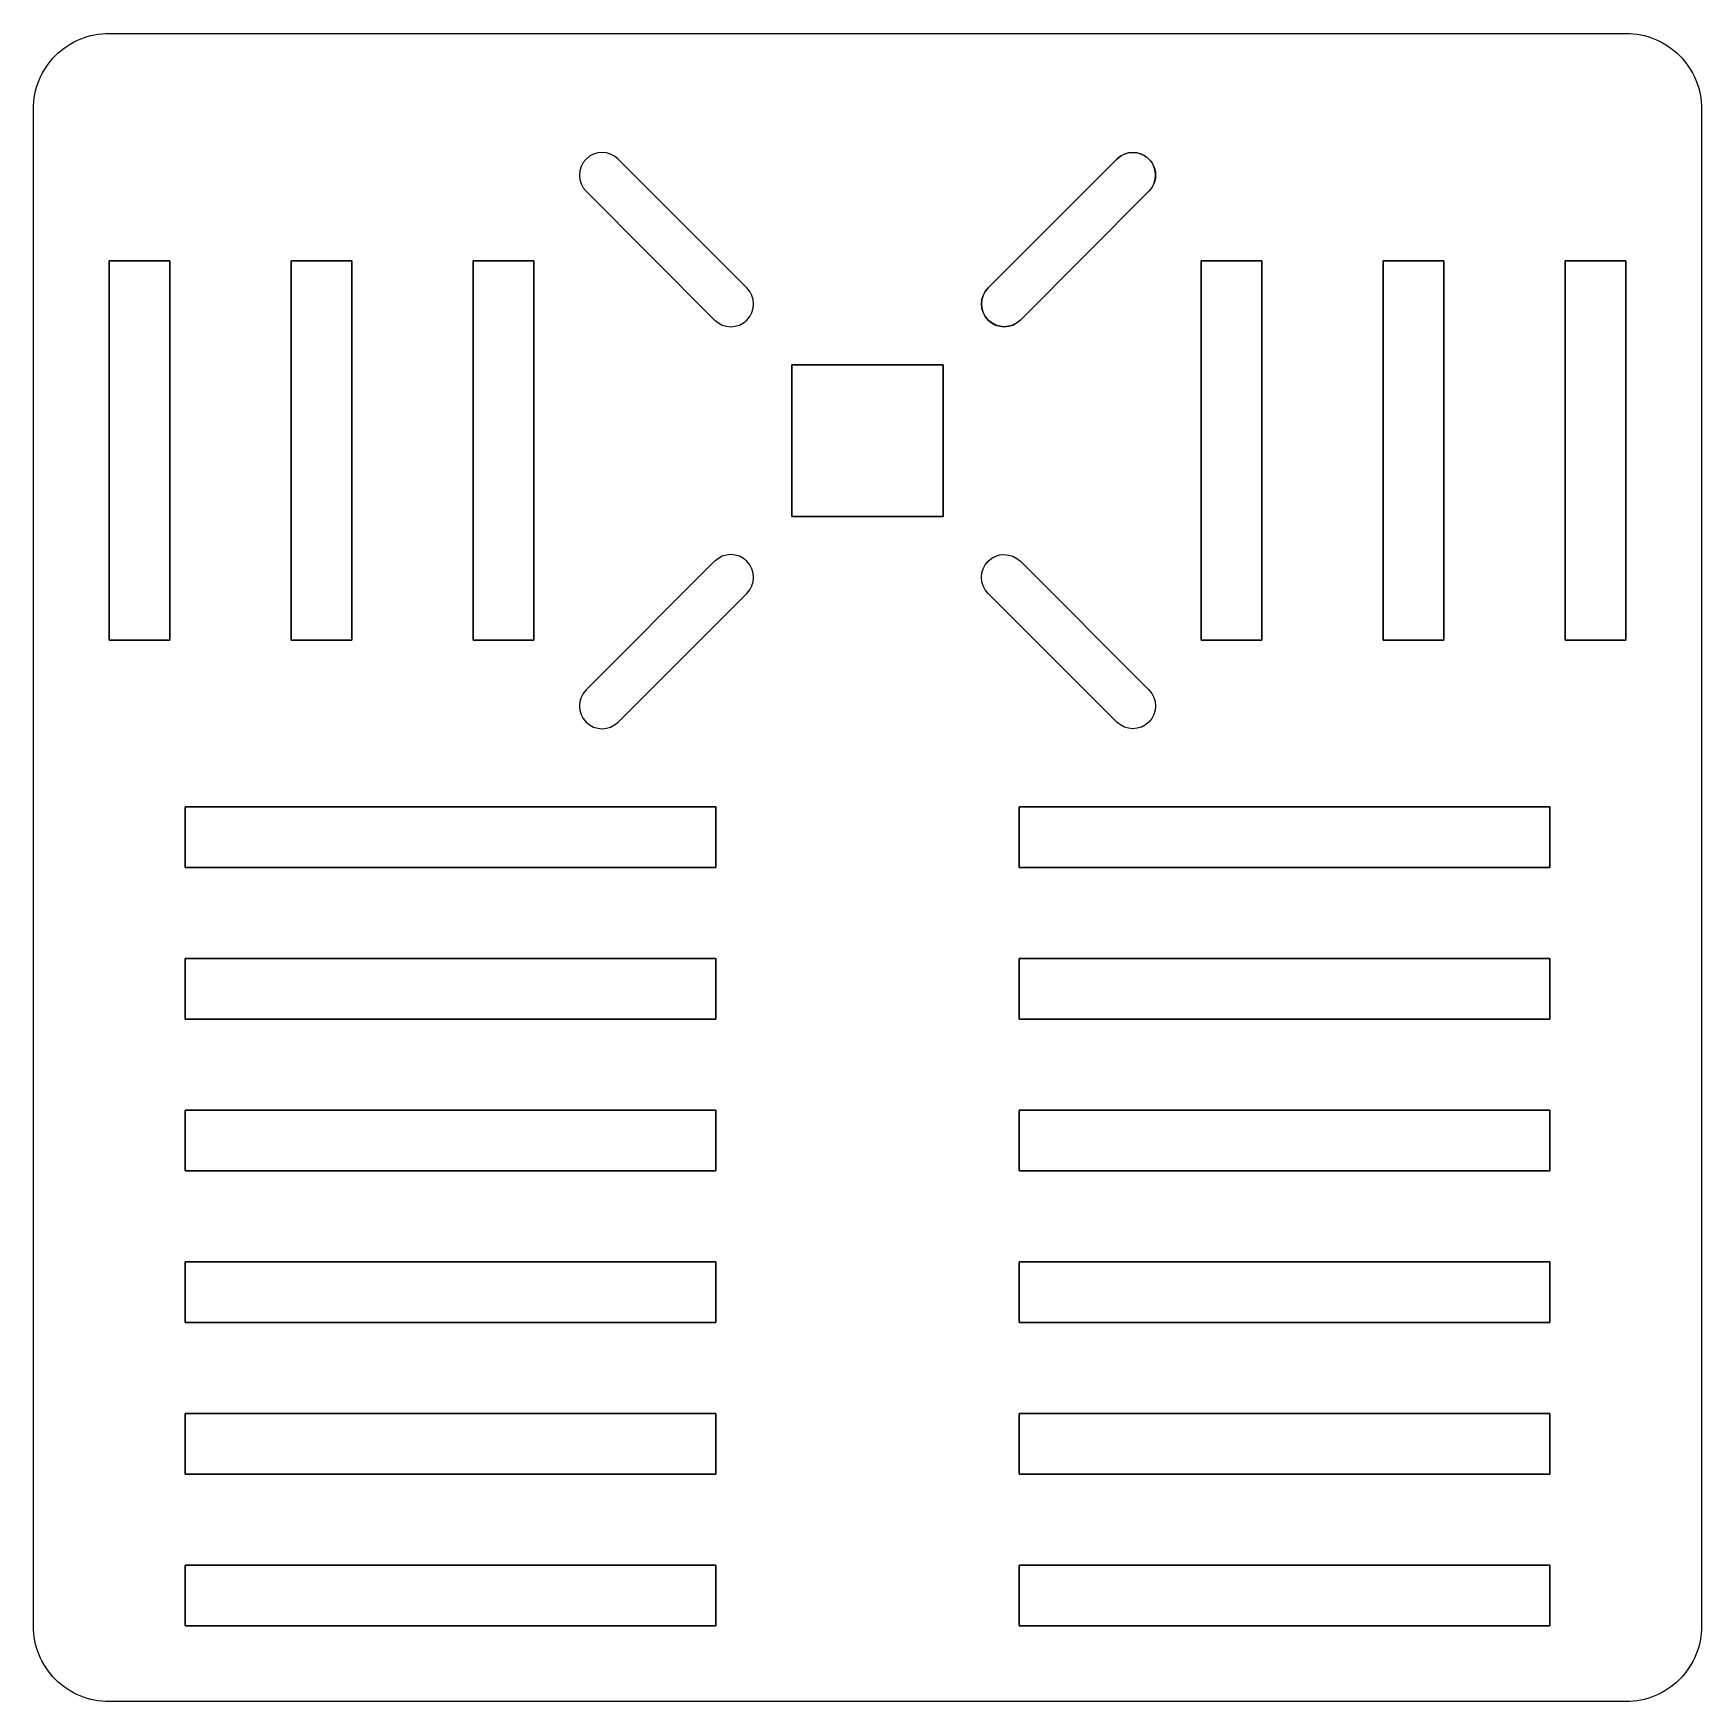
# Model space of a CAD drawing. Header units: millimetres. Extents: x -110 to 0, y 0 to 110.
import ezdxf

# ---------------------------------------------------------------- set-up
doc = ezdxf.new("R2010")
doc.units = ezdxf.units.MM
doc.layers.get('0').update_dxf_attribs({"linetype": 'CONTINUOUS'})

msp = doc.modelspace()

# ---------------------------------------------------------------- linework, layer by layer
for p, q in [((-71.44, 101.71), (-62.95, 93.22)), ((-62.95, 93.22), (-71.44, 101.71)), ((-47.05, 93.22), (-38.56, 101.71)), ((-65.08, 91.1), (-73.56, 99.59)), ((-73.56, 99.59), (-65.08, 91.1)), ((-36.44, 99.59), (-44.92, 91.1)), ((-73.56, 66.71), (-65.08, 75.19)), ((-65.08, 75.19), (-73.56, 66.71)), ((-62.95, 73.07), (-71.44, 64.59)), ((-71.44, 64.59), (-62.95, 73.07))]:
    msp.add_line(p, q)
for points in [[(-110, 105, -0.414214), (-105, 110), (-5, 110, -0.414214), (0, 105), (0, 5, -0.414214), (-5, 0), (-105, 0, -0.414214), (-110, 5)], [(-110, 105, -0.414214), (-105, 110), (-5, 110, -0.414214), (0, 105), (0, 5, -0.414214), (-5, 0), (-105, 0, -0.414214), (-110, 5)], [(-44.92, 91.1, -1), (-47.05, 93.22), (-38.56, 101.71, -1), (-36.44, 99.59)], [(-47.05, 73.07, -1), (-44.92, 75.19), (-36.44, 66.71, -1), (-38.56, 64.59)], [(-47.05, 73.07, -1), (-44.92, 75.19), (-36.44, 66.71, -1), (-38.56, 64.59)]]:
    msp.add_lwpolyline(points, format="xyb", close=True)
for points in [[(-101, 95), (-105, 95), (-105, 70), (-101, 70)], [(-105, 95), (-101, 95), (-101, 70), (-105, 70)], [(-89, 70), (-89, 95), (-93, 95), (-93, 70)], [(-89, 95), (-89, 70), (-93, 70), (-93, 95)], [(-81, 70), (-77, 70), (-77, 95), (-81, 95)], [(-77, 70), (-81, 70), (-81, 95), (-77, 95)], [(-29, 70), (-29, 95), (-33, 95), (-33, 70)], [(-29, 95), (-29, 70), (-33, 70), (-33, 95)], [(-17, 70), (-17, 95), (-21, 95), (-21, 70)], [(-17, 95), (-17, 70), (-21, 70), (-21, 95)], [(-5, 95), (-9, 95), (-9, 70), (-5, 70)], [(-9, 95), (-5, 95), (-5, 70), (-9, 70)], [(-60, 88.15), (-60, 78.15), (-50, 78.15), (-50, 88.15)], [(-60, 78.15), (-60, 88.15), (-50, 88.15), (-50, 78.15)], [(-65, 59), (-100, 59), (-100, 55), (-65, 55)], [(-100, 59), (-65, 59), (-65, 55), (-100, 55)], [(-10, 59), (-45, 59), (-45, 55), (-10, 55)], [(-45, 59), (-10, 59), (-10, 55), (-45, 55)], [(-65, 49), (-100, 49), (-100, 45), (-65, 45)], [(-100, 49), (-65, 49), (-65, 45), (-100, 45)], [(-10, 49), (-45, 49), (-45, 45), (-10, 45)], [(-45, 49), (-10, 49), (-10, 45), (-45, 45)], [(-65, 39), (-100, 39), (-100, 35), (-65, 35)], [(-100, 39), (-65, 39), (-65, 35), (-100, 35)], [(-10, 39), (-45, 39), (-45, 35), (-10, 35)], [(-45, 39), (-10, 39), (-10, 35), (-45, 35)], [(-65, 29), (-100, 29), (-100, 25), (-65, 25)], [(-100, 29), (-65, 29), (-65, 25), (-100, 25)], [(-10, 29), (-45, 29), (-45, 25), (-10, 25)], [(-45, 29), (-10, 29), (-10, 25), (-45, 25)], [(-65, 19), (-100, 19), (-100, 15), (-65, 15)], [(-100, 19), (-65, 19), (-65, 15), (-100, 15)], [(-10, 19), (-45, 19), (-45, 15), (-10, 15)], [(-45, 19), (-10, 19), (-10, 15), (-45, 15)], [(-65, 9), (-100, 9), (-100, 5), (-65, 5)], [(-100, 9), (-65, 9), (-65, 5), (-100, 5)], [(-10, 9), (-45, 9), (-45, 5), (-10, 5)], [(-45, 9), (-10, 9), (-10, 5), (-45, 5)]]:
    msp.add_lwpolyline(points, close=True)
for centre, start, end in [((-72.5, 100.65), 45, 225), ((-72.5, 100.65), 45, 225), ((-37.5, 100.65), -45, 135), ((-64.01, 92.16), -135, 45), ((-64.01, 92.16), -135, 45), ((-45.99, 92.16), 135, 315), ((-64.01, 74.13), -45, 135), ((-64.01, 74.13), -45, 135), ((-72.5, 65.65), 135, 315), ((-72.5, 65.65), 135, 315)]:
    msp.add_arc(centre, 1.5, start, end)

doc.saveas('drawing.dxf')
